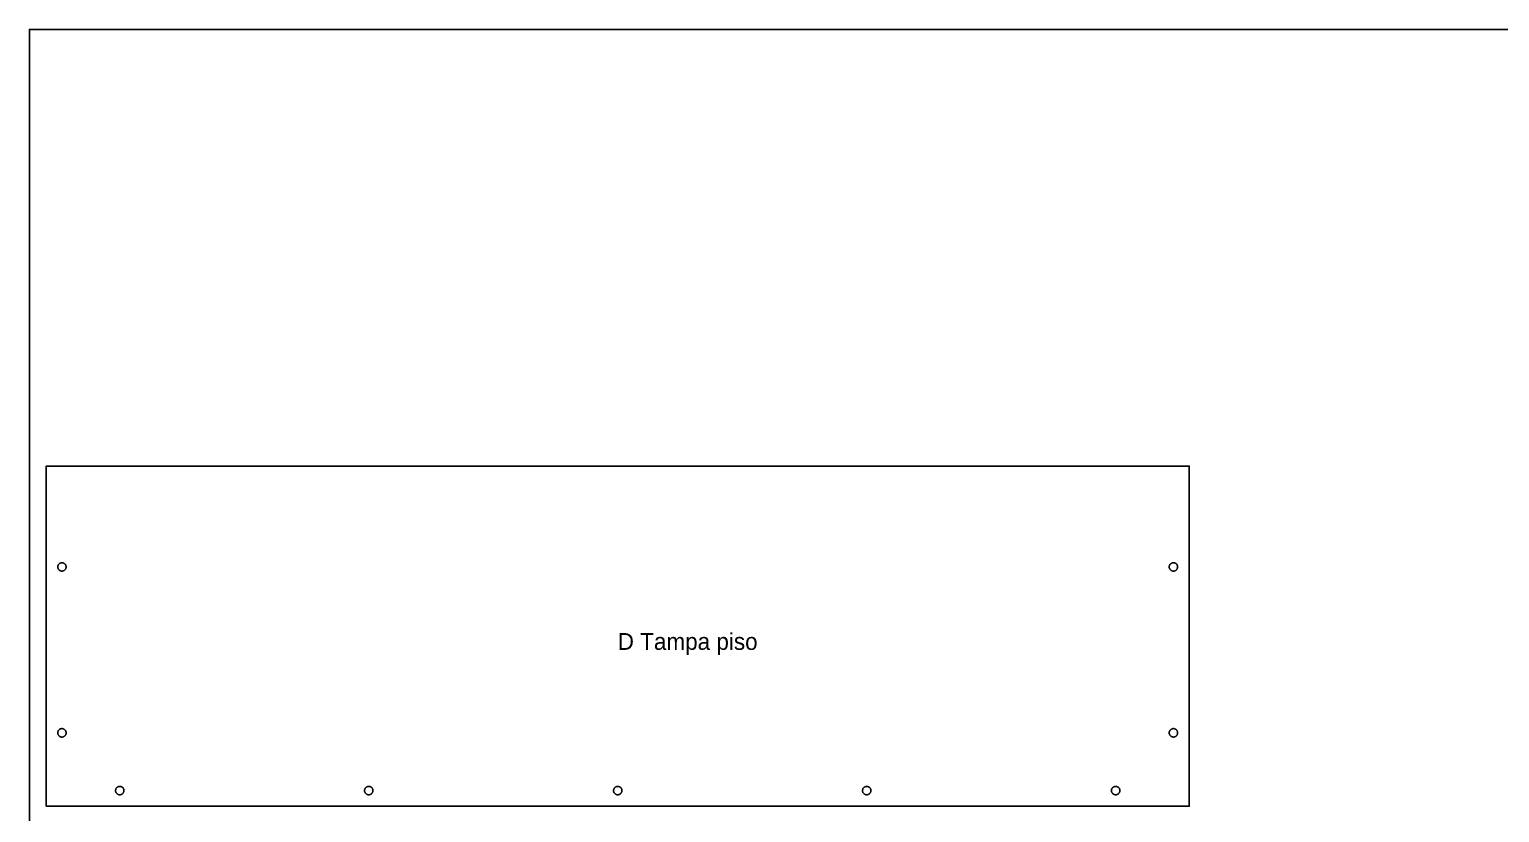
# Model space of a CAD drawing. Header units: millimetres. Extents: x 0 to 2750, y 0 to 900.
# Drawn here: x 1450 to 2150, y 527 to 900 of the extents above; entities that cross this region are included whole.
import ezdxf

# ---------------------------------------------------------------- set-up
doc = ezdxf.new("R2010")
doc.units = ezdxf.units.MM
for name, color, linetype in [('CORTE_EXTERNO', 1, 'Continuous'), ('CORTE_INTERNO', 5, 'Continuous'), ('ETIQUETAS_NAO_CORTAR', 8, 'Continuous'), ('MESA_NAO_CORTAR', 8, 'Continuous')]:
    doc.layers.add(name, color=color, linetype=linetype)

msp = doc.modelspace()

# ---------------------------------------------------------------- linework, layer by layer
at = {"layer": 'CORTE_EXTERNO'}
msp.add_lwpolyline([(1458, 530), (1458, 692), (2002, 692), (2002, 530), (1458, 530)], close=True, dxfattribs=at)
at = {"layer": 'CORTE_INTERNO'}
for points in [[(1466.91, 645.41), (1466.77, 645.55), (1466.61, 645.66), (1466.44, 645.76), (1466.27, 645.85), (1466.08, 645.91), (1465.89, 645.96), (1465.7, 645.99), (1465.5, 646), (1465.3, 645.99), (1465.11, 645.96), (1464.92, 645.91), (1464.73, 645.85), (1464.56, 645.76), (1464.39, 645.66), (1464.23, 645.55), (1464.09, 645.41), (1463.95, 645.27), (1463.84, 645.11), (1463.74, 644.94), (1463.65, 644.77), (1463.59, 644.58), (1463.54, 644.39), (1463.51, 644.2), (1463.5, 644), (1463.51, 643.8), (1463.54, 643.61), (1463.59, 643.42), (1463.65, 643.23), (1463.74, 643.06), (1463.84, 642.89), (1463.95, 642.73), (1464.09, 642.59), (1464.23, 642.45), (1464.39, 642.34), (1464.56, 642.24), (1464.73, 642.15), (1464.92, 642.09), (1465.11, 642.04), (1465.3, 642.01), (1465.5, 642), (1465.7, 642.01), (1465.89, 642.04), (1466.08, 642.09), (1466.27, 642.15), (1466.44, 642.24), (1466.61, 642.34), (1466.77, 642.45), (1466.91, 642.59), (1467.05, 642.73), (1467.16, 642.89), (1467.26, 643.06), (1467.35, 643.23), (1467.41, 643.42), (1467.46, 643.61), (1467.49, 643.8), (1467.5, 644), (1467.49, 644.2), (1467.46, 644.39), (1467.41, 644.58), (1467.35, 644.77), (1467.26, 644.94), (1467.16, 645.11), (1467.05, 645.27), (1466.91, 645.41)], [(1996.16, 645.11), (1996.05, 645.27), (1995.91, 645.41), (1995.77, 645.55), (1995.61, 645.66), (1995.44, 645.76), (1995.27, 645.85), (1995.08, 645.91), (1994.89, 645.96), (1994.7, 645.99), (1994.5, 646), (1994.3, 645.99), (1994.11, 645.96), (1993.92, 645.91), (1993.73, 645.85), (1993.56, 645.76), (1993.39, 645.66), (1993.23, 645.55), (1993.09, 645.41), (1992.95, 645.27), (1992.84, 645.11), (1992.74, 644.94), (1992.65, 644.77), (1992.59, 644.58), (1992.54, 644.39), (1992.51, 644.2), (1992.5, 644), (1992.51, 643.8), (1992.54, 643.61), (1992.59, 643.42), (1992.65, 643.23), (1992.74, 643.06), (1992.84, 642.89), (1992.95, 642.73), (1993.09, 642.59), (1993.23, 642.45), (1993.39, 642.34), (1993.56, 642.24), (1993.73, 642.15), (1993.92, 642.09), (1994.11, 642.04), (1994.3, 642.01), (1994.5, 642), (1994.7, 642.01), (1994.89, 642.04), (1995.08, 642.09), (1995.27, 642.15), (1995.44, 642.24), (1995.61, 642.34), (1995.77, 642.45), (1995.91, 642.59), (1996.05, 642.73), (1996.16, 642.89), (1996.26, 643.06), (1996.35, 643.23), (1996.41, 643.42), (1996.46, 643.61), (1996.49, 643.8), (1996.5, 644), (1996.49, 644.2), (1996.46, 644.39), (1996.41, 644.58), (1996.35, 644.77), (1996.26, 644.94), (1996.16, 645.11)], [(1466.77, 566.55), (1466.61, 566.66), (1466.44, 566.76), (1466.27, 566.85), (1466.08, 566.91), (1465.89, 566.96), (1465.7, 566.99), (1465.5, 567), (1465.3, 566.99), (1465.11, 566.96), (1464.92, 566.91), (1464.73, 566.85), (1464.56, 566.76), (1464.39, 566.66), (1464.23, 566.55), (1464.09, 566.41), (1463.95, 566.27), (1463.84, 566.11), (1463.74, 565.94), (1463.65, 565.77), (1463.59, 565.58), (1463.54, 565.39), (1463.51, 565.2), (1463.5, 565), (1463.51, 564.8), (1463.54, 564.61), (1463.59, 564.42), (1463.65, 564.23), (1463.74, 564.06), (1463.84, 563.89), (1463.95, 563.73), (1464.09, 563.59), (1464.23, 563.45), (1464.39, 563.34), (1464.56, 563.24), (1464.73, 563.15), (1464.92, 563.09), (1465.11, 563.04), (1465.3, 563.01), (1465.5, 563), (1465.7, 563.01), (1465.89, 563.04), (1466.08, 563.09), (1466.27, 563.15), (1466.44, 563.24), (1466.61, 563.34), (1466.77, 563.45), (1466.91, 563.59), (1467.05, 563.73), (1467.16, 563.89), (1467.26, 564.06), (1467.35, 564.23), (1467.41, 564.42), (1467.46, 564.61), (1467.49, 564.8), (1467.5, 565), (1467.49, 565.2), (1467.46, 565.39), (1467.41, 565.58), (1467.35, 565.77), (1467.26, 565.94), (1467.16, 566.11), (1467.05, 566.27), (1466.91, 566.41), (1466.77, 566.55)], [(1996.05, 566.27), (1995.91, 566.41), (1995.77, 566.55), (1995.61, 566.66), (1995.44, 566.76), (1995.27, 566.85), (1995.08, 566.91), (1994.89, 566.96), (1994.7, 566.99), (1994.5, 567), (1994.3, 566.99), (1994.11, 566.96), (1993.92, 566.91), (1993.73, 566.85), (1993.56, 566.76), (1993.39, 566.66), (1993.23, 566.55), (1993.09, 566.41), (1992.95, 566.27), (1992.84, 566.11), (1992.74, 565.94), (1992.65, 565.77), (1992.59, 565.58), (1992.54, 565.39), (1992.51, 565.2), (1992.5, 565), (1992.51, 564.8), (1992.54, 564.61), (1992.59, 564.42), (1992.65, 564.23), (1992.74, 564.06), (1992.84, 563.89), (1992.95, 563.73), (1993.09, 563.59), (1993.23, 563.45), (1993.39, 563.34), (1993.56, 563.24), (1993.73, 563.15), (1993.92, 563.09), (1994.11, 563.04), (1994.3, 563.01), (1994.5, 563), (1994.7, 563.01), (1994.89, 563.04), (1995.08, 563.09), (1995.27, 563.15), (1995.44, 563.24), (1995.61, 563.34), (1995.77, 563.45), (1995.91, 563.59), (1996.05, 563.73), (1996.16, 563.89), (1996.26, 564.06), (1996.35, 564.23), (1996.41, 564.42), (1996.46, 564.61), (1996.49, 564.8), (1996.5, 565), (1996.49, 565.2), (1996.46, 565.39), (1996.41, 565.58), (1996.35, 565.77), (1996.26, 565.94), (1996.16, 566.11), (1996.05, 566.27)], [(1494.76, 538.44), (1494.66, 538.61), (1494.55, 538.77), (1494.41, 538.91), (1494.27, 539.05), (1494.11, 539.16), (1493.94, 539.26), (1493.77, 539.35), (1493.58, 539.41), (1493.39, 539.46), (1493.2, 539.49), (1493, 539.5), (1492.8, 539.49), (1492.61, 539.46), (1492.42, 539.41), (1492.23, 539.35), (1492.06, 539.26), (1491.89, 539.16), (1491.73, 539.05), (1491.59, 538.91), (1491.45, 538.77), (1491.34, 538.61), (1491.24, 538.44), (1491.15, 538.27), (1491.09, 538.08), (1491.04, 537.89), (1491.01, 537.7), (1491, 537.5), (1491.01, 537.3), (1491.04, 537.11), (1491.09, 536.92), (1491.15, 536.73), (1491.24, 536.56), (1491.34, 536.39), (1491.45, 536.23), (1491.59, 536.09), (1491.73, 535.95), (1491.89, 535.84), (1492.06, 535.74), (1492.23, 535.65), (1492.42, 535.59), (1492.61, 535.54), (1492.8, 535.51), (1493, 535.5), (1493.2, 535.51), (1493.39, 535.54), (1493.58, 535.59), (1493.77, 535.65), (1493.94, 535.74), (1494.11, 535.84), (1494.27, 535.95), (1494.41, 536.09), (1494.55, 536.23), (1494.66, 536.39), (1494.76, 536.56), (1494.85, 536.73), (1494.91, 536.92), (1494.96, 537.11), (1494.99, 537.3), (1495, 537.5), (1494.99, 537.7), (1494.96, 537.89), (1494.91, 538.08), (1494.85, 538.27), (1494.76, 538.44)], [(1613.35, 538.27), (1613.26, 538.44), (1613.16, 538.61), (1613.05, 538.77), (1612.91, 538.91), (1612.77, 539.05), (1612.61, 539.16), (1612.44, 539.26), (1612.27, 539.35), (1612.08, 539.41), (1611.89, 539.46), (1611.7, 539.49), (1611.5, 539.5), (1611.3, 539.49), (1611.11, 539.46), (1610.92, 539.41), (1610.73, 539.35), (1610.56, 539.26), (1610.39, 539.16), (1610.23, 539.05), (1610.09, 538.91), (1609.95, 538.77), (1609.84, 538.61), (1609.74, 538.44), (1609.65, 538.27), (1609.59, 538.08), (1609.54, 537.89), (1609.51, 537.7), (1609.5, 537.5), (1609.51, 537.3), (1609.54, 537.11), (1609.59, 536.92), (1609.65, 536.73), (1609.74, 536.56), (1609.84, 536.39), (1609.95, 536.23), (1610.09, 536.09), (1610.23, 535.95), (1610.39, 535.84), (1610.56, 535.74), (1610.73, 535.65), (1610.92, 535.59), (1611.11, 535.54), (1611.3, 535.51), (1611.5, 535.5), (1611.7, 535.51), (1611.89, 535.54), (1612.08, 535.59), (1612.27, 535.65), (1612.44, 535.74), (1612.61, 535.84), (1612.77, 535.95), (1612.91, 536.09), (1613.05, 536.23), (1613.16, 536.39), (1613.26, 536.56), (1613.35, 536.73), (1613.41, 536.92), (1613.46, 537.11), (1613.49, 537.3), (1613.5, 537.5), (1613.49, 537.7), (1613.46, 537.89), (1613.41, 538.08), (1613.35, 538.27)], [(1731.91, 538.08), (1731.85, 538.27), (1731.76, 538.44), (1731.66, 538.61), (1731.55, 538.77), (1731.41, 538.91), (1731.27, 539.05), (1731.11, 539.16), (1730.94, 539.26), (1730.77, 539.35), (1730.58, 539.41), (1730.39, 539.46), (1730.2, 539.49), (1730, 539.5), (1729.8, 539.49), (1729.61, 539.46), (1729.42, 539.41), (1729.23, 539.35), (1729.06, 539.26), (1728.89, 539.16), (1728.73, 539.05), (1728.59, 538.91), (1728.45, 538.77), (1728.34, 538.61), (1728.24, 538.44), (1728.15, 538.27), (1728.09, 538.08), (1728.04, 537.89), (1728.01, 537.7), (1728, 537.5), (1728.01, 537.3), (1728.04, 537.11), (1728.09, 536.92), (1728.15, 536.73), (1728.24, 536.56), (1728.34, 536.39), (1728.45, 536.23), (1728.59, 536.09), (1728.73, 535.95), (1728.89, 535.84), (1729.06, 535.74), (1729.23, 535.65), (1729.42, 535.59), (1729.61, 535.54), (1729.8, 535.51), (1730, 535.5), (1730.2, 535.51), (1730.39, 535.54), (1730.58, 535.59), (1730.77, 535.65), (1730.94, 535.74), (1731.11, 535.84), (1731.27, 535.95), (1731.41, 536.09), (1731.55, 536.23), (1731.66, 536.39), (1731.76, 536.56), (1731.85, 536.73), (1731.91, 536.92), (1731.96, 537.11), (1731.99, 537.3), (1732, 537.5), (1731.99, 537.7), (1731.96, 537.89), (1731.91, 538.08)], [(1850.46, 537.89), (1850.41, 538.08), (1850.35, 538.27), (1850.26, 538.44), (1850.16, 538.61), (1850.05, 538.77), (1849.91, 538.91), (1849.77, 539.05), (1849.61, 539.16), (1849.44, 539.26), (1849.27, 539.35), (1849.08, 539.41), (1848.89, 539.46), (1848.7, 539.49), (1848.5, 539.5), (1848.3, 539.49), (1848.11, 539.46), (1847.92, 539.41), (1847.73, 539.35), (1847.56, 539.26), (1847.39, 539.16), (1847.23, 539.05), (1847.09, 538.91), (1846.95, 538.77), (1846.84, 538.61), (1846.74, 538.44), (1846.65, 538.27), (1846.59, 538.08), (1846.54, 537.89), (1846.51, 537.7), (1846.5, 537.5), (1846.51, 537.3), (1846.54, 537.11), (1846.59, 536.92), (1846.65, 536.73), (1846.74, 536.56), (1846.84, 536.39), (1846.95, 536.23), (1847.09, 536.09), (1847.23, 535.95), (1847.39, 535.84), (1847.56, 535.74), (1847.73, 535.65), (1847.92, 535.59), (1848.11, 535.54), (1848.3, 535.51), (1848.5, 535.5), (1848.7, 535.51), (1848.89, 535.54), (1849.08, 535.59), (1849.27, 535.65), (1849.44, 535.74), (1849.61, 535.84), (1849.77, 535.95), (1849.91, 536.09), (1850.05, 536.23), (1850.16, 536.39), (1850.26, 536.56), (1850.35, 536.73), (1850.41, 536.92), (1850.46, 537.11), (1850.49, 537.3), (1850.5, 537.5), (1850.49, 537.7), (1850.46, 537.89)], [(1968.99, 537.7), (1968.96, 537.89), (1968.91, 538.08), (1968.85, 538.27), (1968.76, 538.44), (1968.66, 538.61), (1968.55, 538.77), (1968.41, 538.91), (1968.27, 539.05), (1968.11, 539.16), (1967.94, 539.26), (1967.77, 539.35), (1967.58, 539.41), (1967.39, 539.46), (1967.2, 539.49), (1967, 539.5), (1966.8, 539.49), (1966.61, 539.46), (1966.42, 539.41), (1966.23, 539.35), (1966.06, 539.26), (1965.89, 539.16), (1965.73, 539.05), (1965.59, 538.91), (1965.45, 538.77), (1965.34, 538.61), (1965.24, 538.44), (1965.15, 538.27), (1965.09, 538.08), (1965.04, 537.89), (1965.01, 537.7), (1965, 537.5), (1965.01, 537.3), (1965.04, 537.11), (1965.09, 536.92), (1965.15, 536.73), (1965.24, 536.56), (1965.34, 536.39), (1965.45, 536.23), (1965.59, 536.09), (1965.73, 535.95), (1965.89, 535.84), (1966.06, 535.74), (1966.23, 535.65), (1966.42, 535.59), (1966.61, 535.54), (1966.8, 535.51), (1967, 535.5), (1967.2, 535.51), (1967.39, 535.54), (1967.58, 535.59), (1967.77, 535.65), (1967.94, 535.74), (1968.11, 535.84), (1968.27, 535.95), (1968.41, 536.09), (1968.55, 536.23), (1968.66, 536.39), (1968.76, 536.56), (1968.85, 536.73), (1968.91, 536.92), (1968.96, 537.11), (1968.99, 537.3), (1969, 537.5), (1968.99, 537.7)]]:
    msp.add_lwpolyline(points, close=True, dxfattribs=at)
at = {"layer": 'MESA_NAO_CORTAR'}
msp.add_lwpolyline([(1450, 0), (2750, 0), (2750, 900), (1450, 900)], close=True, dxfattribs=at)

# ---------------------------------------------------------------- texts
at = {"layer": 'ETIQUETAS_NAO_CORTAR'}
msp.add_text('D Tampa piso', height=8, dxfattribs=at).set_placement((1730, 604.5))

doc.saveas('drawing.dxf')
